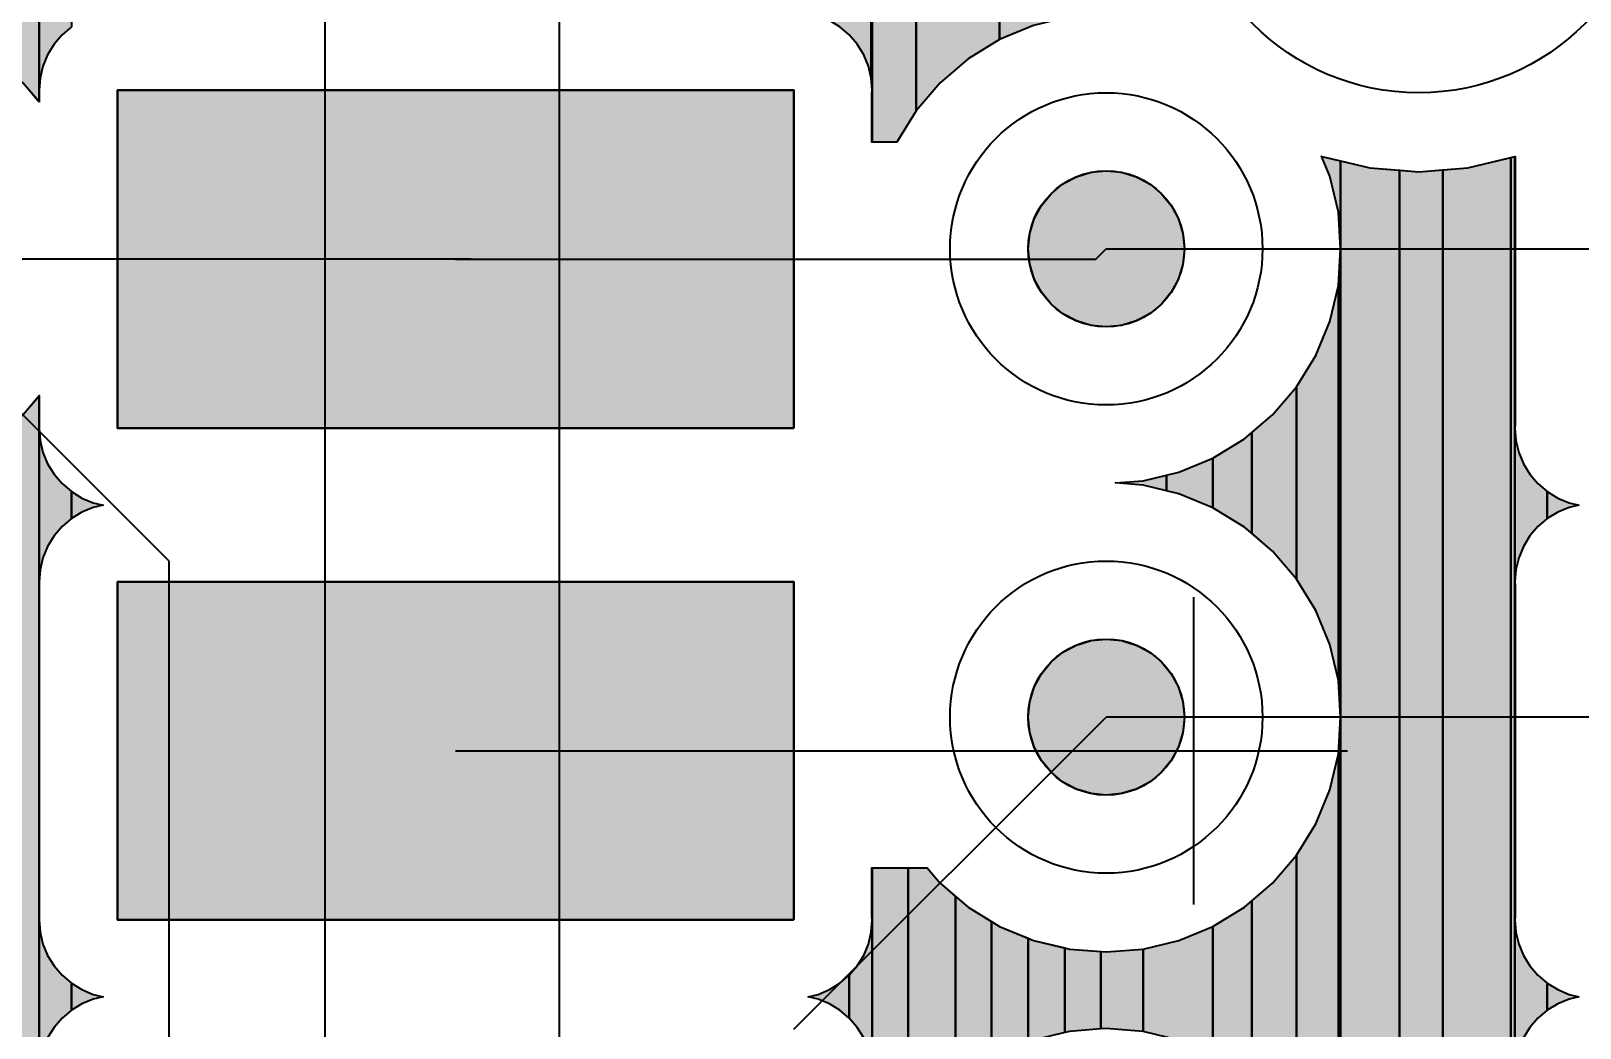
# Model space of a CAD drawing. Header units: millimetres. Extents: x 1.4 to 58.4, y 2.1 to 36.1.
# Drawn here: x 32.58 to 37.62, y 21.15 to 24.4 of the extents above; entities that cross this region are included whole.
import ezdxf

# ---------------------------------------------------------------- set-up
doc = ezdxf.new("R2010")
doc.units = ezdxf.units.MM
for name, color, linetype in [('bottom_copper', 7, 'Continuous'), ('bottom_silk', 7, 'Continuous'), ('drill_plated', 7, 'Continuous'), ('top_copper', 7, 'Continuous')]:
    doc.layers.add(name, color=color, linetype=linetype)

# ---------------------------------------------------------------- blocks, each defined once
blk = doc.blocks.new('Block8124')
at = {"layer": 'bottom_copper', "lineweight": 40}
for points in [[(1.6623, 20.701), (1.6552, 20.8206), (1.6272, 20.9372), (1.6003, 21.0022), (1.6014, 21.0017), (1.6623, 20.9871), (1.6623, 20.701)], [(1.8538, 14.95), (1.7702, 14.8137), (1.709, 14.6659), (1.6717, 14.5104), (1.6623, 14.3905), (1.6623, 20.9871), (1.7569, 20.9644), (1.8538, 20.9568), (1.8538, 14.95)], [(1.9944, 15.103), (1.9577, 15.0716), (1.8538, 14.95), (1.8538, 20.9568), (1.9163, 20.9519), (1.9944, 20.958), (1.9944, 15.103)], [(2.2156, 15.2591), (2.0793, 15.1755), (1.9944, 15.103), (1.9944, 20.958), (2.0757, 20.9644), (2.2156, 20.998), (2.2156, 15.2591)], [(2.2295, 15.2649), (2.2156, 15.2591), (2.2156, 20.998), (2.2295, 21.0013), (2.2295, 15.2649)], [(2.2303, 20.127), (2.2295, 20.117), (2.2295, 21.0013), (2.2303, 21.0015), (2.2303, 20.127)], [(1.6623, 19.177), (1.6552, 19.2966), (1.6552, 20.5814), (1.6623, 20.701), (1.6623, 19.177)], [(1.6552, 19.2966), (1.6272, 19.4132), (1.5813, 19.524), (1.5187, 19.6263), (1.5187, 20.2517), (1.5813, 20.354), (1.6272, 20.4648), (1.6552, 20.5814), (1.6552, 19.2966)], [(1.5187, 19.6263), (1.4408, 19.7175), (1.3732, 19.7752), (1.3732, 20.1028), (1.4408, 20.1605), (1.5187, 20.2517), (1.5187, 19.6263)], [(1.3732, 19.7752), (1.3496, 19.7954), (1.2473, 19.858), (1.2473, 20.02), (1.3496, 20.0826), (1.3732, 20.1028), (1.3732, 19.7752)], [(2.3345, 19.8231), (2.3041, 19.7972), (2.2782, 19.7668), (2.2573, 19.7327), (2.242, 19.6957), (2.2327, 19.6569), (2.2295, 19.617), (2.2295, 20.117), (2.2326, 20.0772), (2.242, 20.0383), (2.2573, 20.0013), (2.2782, 19.9672), (2.3041, 19.9368), (2.3345, 19.9109), (2.3345, 19.8231)], [(1.2473, 19.858), (1.1365, 19.9039), (1.0956, 19.9137), (1.0956, 19.9643), (1.1365, 19.9741), (1.2473, 20.02), (1.2473, 19.858)], [(1.0956, 19.9137), (1.0199, 19.9319), (0.9302, 19.939), (1.0199, 19.9461), (1.0956, 19.9643), (1.0956, 19.9137)], [(2.4056, 19.8593), (2.3686, 19.844), (2.3345, 19.8231), (2.3345, 19.9109), (2.3686, 19.89), (2.4056, 19.8747), (2.4376, 19.867), (2.4056, 19.8593)], [(2.2303, 18.527), (2.2295, 18.517), (2.2295, 19.617), (2.2303, 19.607), (2.2303, 18.527)], [(1.6623, 17.399), (1.6552, 17.5186), (1.6552, 19.0574), (1.6623, 19.177), (1.6623, 17.399)], [(1.6552, 17.5186), (1.6272, 17.6352), (1.5813, 17.746), (1.5187, 17.8483), (1.5187, 18.7277), (1.5813, 18.83), (1.6272, 18.9408), (1.6552, 19.0574), (1.6552, 17.5186)], [(1.5187, 17.8483), (1.4408, 17.9395), (1.3732, 17.9972), (1.3732, 18.5788), (1.4408, 18.6365), (1.5187, 18.7277), (1.5187, 17.8483)], [(0.1391, 18.517), (0.1383, 18.527), (0.1383, 18.686), (0.139, 18.686), (0.1391, 18.517)], [(0.2561, 17.848), (0.1391, 17.848), (0.1391, 18.686), (0.2561, 18.686), (0.2561, 17.848)], [(0.4101, 17.9825), (0.3598, 17.9395), (0.2819, 17.8483), (0.2561, 17.848), (0.2561, 18.686), (0.3176, 18.686), (0.3598, 18.6365), (0.4101, 18.5935), (0.4101, 17.9825)], [(0.5267, 18.0637), (0.451, 18.0174), (0.4101, 17.9825), (0.4101, 18.5935), (0.451, 18.5586), (0.5267, 18.5123), (0.5267, 18.0637)], [(1.3732, 17.9972), (1.3496, 18.0174), (1.2473, 18.08), (1.2473, 18.496), (1.3496, 18.5586), (1.3732, 18.5788), (1.3732, 17.9972)], [(0.1391, 18.017), (0.136, 18.0568), (0.1266, 18.0957), (0.1113, 18.1327), (0.0904, 18.1668), (0.0645, 18.1972), (0.0645, 18.3368), (0.0904, 18.3672), (0.1113, 18.4013), (0.1266, 18.4383), (0.1359, 18.4771), (0.1391, 18.517), (0.1391, 18.017)], [(0.6463, 18.1185), (0.5533, 18.08), (0.5267, 18.0637), (0.5267, 18.5123), (0.5533, 18.496), (0.6463, 18.4575), (0.6463, 18.1185)], [(1.2473, 18.08), (1.1365, 18.1259), (1.0199, 18.1539), (1.0199, 18.4221), (1.1365, 18.4501), (1.2473, 18.496), (1.2473, 18.08)], [(2.3345, 18.2231), (2.3041, 18.1972), (2.2782, 18.1668), (2.2573, 18.1327), (2.242, 18.0957), (2.2327, 18.0569), (2.2295, 18.017), (2.2295, 18.517), (2.2326, 18.4772), (2.242, 18.4383), (2.2573, 18.4013), (2.2782, 18.3672), (2.3041, 18.3368), (2.3345, 18.3109), (2.3345, 18.2231)], [(0.7659, 18.1503), (0.6641, 18.1259), (0.6463, 18.1185), (0.6463, 18.4575), (0.6641, 18.4501), (0.7659, 18.4257), (0.7659, 18.1503)], [(0.8825, 18.162), (0.7807, 18.1539), (0.7659, 18.1503), (0.7659, 18.4257), (0.7807, 18.4221), (0.8825, 18.414), (0.8825, 18.162)], [(1.0199, 18.1539), (0.9003, 18.1634), (0.8825, 18.162), (0.8825, 18.414), (0.9003, 18.4126), (1.0199, 18.4221), (1.0199, 18.1539)], [(0.0645, 18.1972), (0.0341, 18.2231), (0, 18.244), (-0.0367, 18.2592), (-0.069, 18.267), (-0.037, 18.2747), (0, 18.29), (0.0341, 18.3109), (0.0645, 18.3368), (0.0645, 18.1972)], [(2.4056, 18.2593), (2.3686, 18.244), (2.3345, 18.2231), (2.3345, 18.3109), (2.3686, 18.29), (2.4056, 18.2747), (2.4376, 18.267), (2.4056, 18.2593)]]:
    blk.add_hatch(color=7, dxfattribs=at).paths.add_polyline_path(points, flags=0)
at = {"layer": 'bottom_copper', "color": 7, "lineweight": 40}
for points in [[(1.6623, 20.701), (1.6552, 20.8206), (1.6272, 20.9372), (1.6003, 21.0022), (1.6014, 21.0017), (1.6623, 20.9871), (1.6623, 20.701)], [(1.8538, 14.95), (1.7702, 14.8137), (1.709, 14.6659), (1.6717, 14.5104), (1.6623, 14.3905), (1.6623, 20.9871), (1.7569, 20.9644), (1.8538, 20.9568), (1.8538, 14.95)], [(1.9944, 15.103), (1.9577, 15.0716), (1.8538, 14.95), (1.8538, 20.9568), (1.9163, 20.9519), (1.9944, 20.958), (1.9944, 15.103)], [(2.2156, 15.2591), (2.0793, 15.1755), (1.9944, 15.103), (1.9944, 20.958), (2.0757, 20.9644), (2.2156, 20.998), (2.2156, 15.2591)], [(2.2295, 15.2649), (2.2156, 15.2591), (2.2156, 20.998), (2.2295, 21.0013), (2.2295, 15.2649)], [(2.2303, 20.127), (2.2295, 20.117), (2.2295, 21.0013), (2.2303, 21.0015), (2.2303, 20.127)], [(1.6623, 19.177), (1.6552, 19.2966), (1.6552, 20.5814), (1.6623, 20.701), (1.6623, 19.177)], [(1.6552, 19.2966), (1.6272, 19.4132), (1.5813, 19.524), (1.5187, 19.6263), (1.5187, 20.2517), (1.5813, 20.354), (1.6272, 20.4648), (1.6552, 20.5814), (1.6552, 19.2966)], [(1.5187, 19.6263), (1.4408, 19.7175), (1.3732, 19.7752), (1.3732, 20.1028), (1.4408, 20.1605), (1.5187, 20.2517), (1.5187, 19.6263)], [(1.3732, 19.7752), (1.3496, 19.7954), (1.2473, 19.858), (1.2473, 20.02), (1.3496, 20.0826), (1.3732, 20.1028), (1.3732, 19.7752)], [(2.3345, 19.8231), (2.3041, 19.7972), (2.2782, 19.7668), (2.2573, 19.7327), (2.242, 19.6957), (2.2327, 19.6569), (2.2295, 19.617), (2.2295, 20.117), (2.2326, 20.0772), (2.242, 20.0383), (2.2573, 20.0013), (2.2782, 19.9672), (2.3041, 19.9368), (2.3345, 19.9109), (2.3345, 19.8231)], [(1.2473, 19.858), (1.1365, 19.9039), (1.0956, 19.9137), (1.0956, 19.9643), (1.1365, 19.9741), (1.2473, 20.02), (1.2473, 19.858)], [(1.0956, 19.9137), (1.0199, 19.9319), (0.9302, 19.939), (1.0199, 19.9461), (1.0956, 19.9643), (1.0956, 19.9137)], [(2.4056, 19.8593), (2.3686, 19.844), (2.3345, 19.8231), (2.3345, 19.9109), (2.3686, 19.89), (2.4056, 19.8747), (2.4376, 19.867), (2.4056, 19.8593)], [(2.2303, 18.527), (2.2295, 18.517), (2.2295, 19.617), (2.2303, 19.607), (2.2303, 18.527)], [(1.6623, 17.399), (1.6552, 17.5186), (1.6552, 19.0574), (1.6623, 19.177), (1.6623, 17.399)], [(1.6552, 17.5186), (1.6272, 17.6352), (1.5813, 17.746), (1.5187, 17.8483), (1.5187, 18.7277), (1.5813, 18.83), (1.6272, 18.9408), (1.6552, 19.0574), (1.6552, 17.5186)], [(1.5187, 17.8483), (1.4408, 17.9395), (1.3732, 17.9972), (1.3732, 18.5788), (1.4408, 18.6365), (1.5187, 18.7277), (1.5187, 17.8483)], [(0.1391, 18.517), (0.1383, 18.527), (0.1383, 18.686), (0.139, 18.686), (0.1391, 18.517)], [(0.2561, 17.848), (0.1391, 17.848), (0.1391, 18.686), (0.2561, 18.686), (0.2561, 17.848)], [(0.4101, 17.9825), (0.3598, 17.9395), (0.2819, 17.8483), (0.2561, 17.848), (0.2561, 18.686), (0.3176, 18.686), (0.3598, 18.6365), (0.4101, 18.5935), (0.4101, 17.9825)], [(0.5267, 18.0637), (0.451, 18.0174), (0.4101, 17.9825), (0.4101, 18.5935), (0.451, 18.5586), (0.5267, 18.5123), (0.5267, 18.0637)], [(1.3732, 17.9972), (1.3496, 18.0174), (1.2473, 18.08), (1.2473, 18.496), (1.3496, 18.5586), (1.3732, 18.5788), (1.3732, 17.9972)], [(0.1391, 18.017), (0.136, 18.0568), (0.1266, 18.0957), (0.1113, 18.1327), (0.0904, 18.1668), (0.0645, 18.1972), (0.0645, 18.3368), (0.0904, 18.3672), (0.1113, 18.4013), (0.1266, 18.4383), (0.1359, 18.4771), (0.1391, 18.517), (0.1391, 18.017)], [(0.6463, 18.1185), (0.5533, 18.08), (0.5267, 18.0637), (0.5267, 18.5123), (0.5533, 18.496), (0.6463, 18.4575), (0.6463, 18.1185)], [(1.2473, 18.08), (1.1365, 18.1259), (1.0199, 18.1539), (1.0199, 18.4221), (1.1365, 18.4501), (1.2473, 18.496), (1.2473, 18.08)], [(2.3345, 18.2231), (2.3041, 18.1972), (2.2782, 18.1668), (2.2573, 18.1327), (2.242, 18.0957), (2.2327, 18.0569), (2.2295, 18.017), (2.2295, 18.517), (2.2326, 18.4772), (2.242, 18.4383), (2.2573, 18.4013), (2.2782, 18.3672), (2.3041, 18.3368), (2.3345, 18.3109), (2.3345, 18.2231)], [(0.7659, 18.1503), (0.6641, 18.1259), (0.6463, 18.1185), (0.6463, 18.4575), (0.6641, 18.4501), (0.7659, 18.4257), (0.7659, 18.1503)], [(0.8825, 18.162), (0.7807, 18.1539), (0.7659, 18.1503), (0.7659, 18.4257), (0.7807, 18.4221), (0.8825, 18.414), (0.8825, 18.162)], [(1.0199, 18.1539), (0.9003, 18.1634), (0.8825, 18.162), (0.8825, 18.414), (0.9003, 18.4126), (1.0199, 18.4221), (1.0199, 18.1539)], [(0.0645, 18.1972), (0.0341, 18.2231), (0, 18.244), (-0.0367, 18.2592), (-0.069, 18.267), (-0.037, 18.2747), (0, 18.29), (0.0341, 18.3109), (0.0645, 18.3368), (0.0645, 18.1972)], [(2.4056, 18.2593), (2.3686, 18.244), (2.3345, 18.2231), (2.3345, 18.3109), (2.3686, 18.29), (2.4056, 18.2747), (2.4376, 18.267), (2.4056, 18.2593)]]:
    blk.add_lwpolyline(points, close=True, dxfattribs=at)
blk = doc.blocks.new('Block9741')
at = {"layer": 'bottom_copper', "lineweight": 40}
for points in [[(0.2819, -0.2937), (0.2193, -0.396), (0.1391, -0.396), (0.1391, 3.642), (0.1615, 3.642), (0.1734, 3.5928), (0.2193, 3.482), (0.2819, 3.3797), (0.2819, -0.2937)], [(0.1359, -0.1871), (0.1266, -0.1483), (0.1113, -0.1113), (0.0904, -0.0772), (0.0645, -0.0468), (0.0341, -0.0209), (0, 0), (0, 3.246), (0.0341, 3.2669), (0.0645, 3.2928), (0.0904, 3.3232), (0.1113, 3.3573), (0.1266, 3.3943), (0.1359, 3.4331), (0.1359, -0.1871)], [(0.1391, -0.227), (0.136, -0.1872), (0.1359, 3.4331), (0.1391, 3.473), (0.1391, -0.227)], [(0.5533, -0.062), (0.451, -0.1246), (0.3598, -0.2025), (0.2819, -0.2937), (0.2819, 3.3797), (0.3598, 3.2885), (0.451, 3.2106), (0.5533, 3.148), (0.5533, -0.062)], [(0.7807, 0.0119), (0.6641, -0.0161), (0.5533, -0.062), (0.5533, 3.148), (0.6641, 3.1021), (0.7807, 3.0741), (0.7807, 0.0119)], [(0.1391, -0.396), (0.1383, -0.396), (0.1383, -0.237), (0.1391, -0.227), (0.1391, -0.396)]]:
    blk.add_hatch(color=7, dxfattribs=at).paths.add_polyline_path(points, flags=0)
at = {"layer": 'bottom_copper', "color": 7, "lineweight": 40}
for points in [[(0.2819, -0.2937), (0.2193, -0.396), (0.1391, -0.396), (0.1391, 3.642), (0.1615, 3.642), (0.1734, 3.5928), (0.2193, 3.482), (0.2819, 3.3797), (0.2819, -0.2937)], [(0.1359, -0.1871), (0.1266, -0.1483), (0.1113, -0.1113), (0.0904, -0.0772), (0.0645, -0.0468), (0.0341, -0.0209), (0, 0), (0, 3.246), (0.0341, 3.2669), (0.0645, 3.2928), (0.0904, 3.3232), (0.1113, 3.3573), (0.1266, 3.3943), (0.1359, 3.4331), (0.1359, -0.1871)], [(0.1391, -0.227), (0.136, -0.1872), (0.1359, 3.4331), (0.1391, 3.473), (0.1391, -0.227)], [(0.5533, -0.062), (0.451, -0.1246), (0.3598, -0.2025), (0.2819, -0.2937), (0.2819, 3.3797), (0.3598, 3.2885), (0.451, 3.2106), (0.5533, 3.148), (0.5533, -0.062)], [(0.7807, 0.0119), (0.6641, -0.0161), (0.5533, -0.062), (0.5533, 3.148), (0.6641, 3.1021), (0.7807, 3.0741), (0.7807, 0.0119)], [(0.1391, -0.396), (0.1383, -0.396), (0.1383, -0.237), (0.1391, -0.227), (0.1391, -0.396)]]:
    blk.add_lwpolyline(points, close=True, dxfattribs=at)
blk = doc.blocks.new('Block11624')
at = {"layer": 'bottom_copper', "lineweight": 40}
for points in [[(4.4962, 21.1797), (4.4435, 21.2415), (4.3869, 21.2898), (4.3869, 32.385), (4.4962, 32.385), (4.4962, 21.1797)], [(4.6012, 21.4231), (4.5708, 21.3972), (4.5449, 21.3668), (4.524, 21.3327), (4.5087, 21.2957), (4.4994, 21.2569), (4.4962, 21.217), (4.4962, 24.917), (4.4993, 24.8772), (4.5087, 24.8383), (4.524, 24.8013), (4.5449, 24.7672), (4.5708, 24.7368), (4.6012, 24.7109), (4.6012, 21.4231)], [(4.497, 21.1788), (4.4962, 21.1797), (4.4962, 21.217), (4.497, 21.207), (4.497, 21.1788)], [(4.4962, 13.0484), (4.4452, 13.0445), (4.3869, 13.0305), (4.3869, 20.1122), (4.4435, 20.1605), (4.4962, 20.2223), (4.4962, 13.0484)], [(4.497, 20.127), (4.4962, 20.117), (4.4962, 20.2223), (4.497, 20.2232), (4.497, 20.127)], [(4.6012, 19.8231), (4.5708, 19.7972), (4.5449, 19.7668), (4.524, 19.7327), (4.5087, 19.6957), (4.4994, 19.6569), (4.4962, 19.617), (4.4962, 20.117), (4.4993, 20.0772), (4.5087, 20.0383), (4.524, 20.0013), (4.5449, 19.9672), (4.5708, 19.9368), (4.6012, 19.9109), (4.6012, 19.8231)], [(4.6723, 19.8593), (4.6353, 19.844), (4.6012, 19.8231), (4.6012, 19.9109), (4.6353, 19.89), (4.6723, 19.8747), (4.7043, 19.867), (4.6723, 19.8593)], [(4.497, 18.527), (4.4962, 18.517), (4.4962, 19.617), (4.497, 19.607), (4.497, 18.527)], [(4.6012, 18.2231), (4.5708, 18.1972), (4.5449, 18.1668), (4.524, 18.1327), (4.5087, 18.0957), (4.4994, 18.0569), (4.4962, 18.017), (4.4962, 18.517), (4.4993, 18.4772), (4.5087, 18.4383), (4.524, 18.4013), (4.5449, 18.3672), (4.5708, 18.3368), (4.6012, 18.3109), (4.6012, 18.2231)], [(4.6723, 18.2593), (4.6353, 18.244), (4.6012, 18.2231), (4.6012, 18.3109), (4.6353, 18.29), (4.6723, 18.2747), (4.7043, 18.267), (4.6723, 18.2593)]]:
    blk.add_hatch(color=7, dxfattribs=at).paths.add_polyline_path(points, flags=0)
at = {"layer": 'bottom_copper', "color": 7, "lineweight": 40}
for points in [[(4.4962, 21.1797), (4.4435, 21.2415), (4.3869, 21.2898), (4.3869, 32.385), (4.4962, 32.385), (4.4962, 21.1797)], [(4.6012, 21.4231), (4.5708, 21.3972), (4.5449, 21.3668), (4.524, 21.3327), (4.5087, 21.2957), (4.4994, 21.2569), (4.4962, 21.217), (4.4962, 24.917), (4.4993, 24.8772), (4.5087, 24.8383), (4.524, 24.8013), (4.5449, 24.7672), (4.5708, 24.7368), (4.6012, 24.7109), (4.6012, 21.4231)], [(4.497, 21.1788), (4.4962, 21.1797), (4.4962, 21.217), (4.497, 21.207), (4.497, 21.1788)], [(4.4962, 13.0484), (4.4452, 13.0445), (4.3869, 13.0305), (4.3869, 20.1122), (4.4435, 20.1605), (4.4962, 20.2223), (4.4962, 13.0484)], [(4.497, 20.127), (4.4962, 20.117), (4.4962, 20.2223), (4.497, 20.2232), (4.497, 20.127)], [(4.6012, 19.8231), (4.5708, 19.7972), (4.5449, 19.7668), (4.524, 19.7327), (4.5087, 19.6957), (4.4994, 19.6569), (4.4962, 19.617), (4.4962, 20.117), (4.4993, 20.0772), (4.5087, 20.0383), (4.524, 20.0013), (4.5449, 19.9672), (4.5708, 19.9368), (4.6012, 19.9109), (4.6012, 19.8231)], [(4.6723, 19.8593), (4.6353, 19.844), (4.6012, 19.8231), (4.6012, 19.9109), (4.6353, 19.89), (4.6723, 19.8747), (4.7043, 19.867), (4.6723, 19.8593)], [(4.497, 18.527), (4.4962, 18.517), (4.4962, 19.617), (4.497, 19.607), (4.497, 18.527)], [(4.6012, 18.2231), (4.5708, 18.1972), (4.5449, 18.1668), (4.524, 18.1327), (4.5087, 18.0957), (4.4994, 18.0569), (4.4962, 18.017), (4.4962, 18.517), (4.4993, 18.4772), (4.5087, 18.4383), (4.524, 18.4013), (4.5449, 18.3672), (4.5708, 18.3368), (4.6012, 18.3109), (4.6012, 18.2231)], [(4.6723, 18.2593), (4.6353, 18.244), (4.6012, 18.2231), (4.6012, 18.3109), (4.6353, 18.29), (4.6723, 18.2747), (4.7043, 18.267), (4.6723, 18.2593)]]:
    blk.add_lwpolyline(points, close=True, dxfattribs=at)

msp = doc.modelspace()

# ---------------------------------------------------------------- hatches: boundary and pattern name
at = {"layer": 'bottom_copper', "lineweight": 40}
for points in [[(35.06, 23.105), (32.86, 23.105), (32.86, 24.205), (35.06, 24.205), (35.06, 23.105)], [(36.3251, 23.6394), (36.3107, 23.5918), (36.2872, 23.5479), (36.2556, 23.5094), (36.2171, 23.4778), (36.1732, 23.4543), (36.1256, 23.4399), (36.076, 23.435), (36.0264, 23.4399), (35.9788, 23.4543), (35.9349, 23.4778), (35.8964, 23.5094), (35.8648, 23.5479), (35.8413, 23.5918), (35.8269, 23.6394), (35.822, 23.689), (35.8269, 23.7386), (35.8413, 23.7862), (35.8648, 23.8301), (35.8964, 23.8686), (35.9349, 23.9002), (35.9788, 23.9237), (36.0264, 23.9381), (36.076, 23.943), (36.1256, 23.9381), (36.1732, 23.9237), (36.2171, 23.9002), (36.2556, 23.8686), (36.2872, 23.8301), (36.3107, 23.7862), (36.3251, 23.7386), (36.33, 23.689), (36.3251, 23.6394)], [(35.06, 21.505), (32.86, 21.505), (32.86, 22.605), (35.06, 22.605), (35.06, 21.505)], [(36.3251, 22.1154), (36.3107, 22.0678), (36.2872, 22.0239), (36.2556, 21.9854), (36.2171, 21.9538), (36.1732, 21.9303), (36.1256, 21.9159), (36.076, 21.911), (36.0264, 21.9159), (35.9788, 21.9303), (35.9349, 21.9538), (35.8964, 21.9854), (35.8648, 22.0239), (35.8413, 22.0678), (35.8269, 22.1154), (35.822, 22.165), (35.8269, 22.2146), (35.8413, 22.2622), (35.8648, 22.3061), (35.8964, 22.3446), (35.9349, 22.3762), (35.9788, 22.3997), (36.0264, 22.4141), (36.076, 22.419), (36.1256, 22.4141), (36.1732, 22.3997), (36.2171, 22.3762), (36.2556, 22.3446), (36.2872, 22.3061), (36.3107, 22.2622), (36.3251, 22.2146), (36.33, 22.165), (36.3251, 22.1154)]]:
    msp.add_hatch(color=7, dxfattribs=at).paths.add_polyline_path(points, flags=0)
at = {"layer": 'drill_plated', "lineweight": 40}
for points in [[(36.3251, 23.6394), (36.3107, 23.5918), (36.2872, 23.5479), (36.2556, 23.5094), (36.2171, 23.4778), (36.1732, 23.4543), (36.1256, 23.4399), (36.076, 23.435), (36.0264, 23.4399), (35.9788, 23.4543), (35.9349, 23.4778), (35.8964, 23.5094), (35.8648, 23.5479), (35.8413, 23.5918), (35.8269, 23.6394), (35.822, 23.689), (35.8269, 23.7386), (35.8413, 23.7862), (35.8648, 23.8301), (35.8964, 23.8686), (35.9349, 23.9002), (35.9788, 23.9237), (36.0264, 23.9381), (36.076, 23.943), (36.1256, 23.9381), (36.1732, 23.9237), (36.2171, 23.9002), (36.2556, 23.8686), (36.2872, 23.8301), (36.3107, 23.7862), (36.3251, 23.7386), (36.33, 23.689), (36.3251, 23.6394)], [(36.3251, 22.1154), (36.3107, 22.0678), (36.2872, 22.0239), (36.2556, 21.9854), (36.2171, 21.9538), (36.1732, 21.9303), (36.1256, 21.9159), (36.076, 21.911), (36.0264, 21.9159), (35.9788, 21.9303), (35.9349, 21.9538), (35.8964, 21.9854), (35.8648, 22.0239), (35.8413, 22.0678), (35.8269, 22.1154), (35.822, 22.165), (35.8269, 22.2146), (35.8413, 22.2622), (35.8648, 22.3061), (35.8964, 22.3446), (35.9349, 22.3762), (35.9788, 22.3997), (36.0264, 22.4141), (36.076, 22.419), (36.1256, 22.4141), (36.1732, 22.3997), (36.2171, 22.3762), (36.2556, 22.3446), (36.2872, 22.3061), (36.3107, 22.2622), (36.3251, 22.2146), (36.33, 22.165), (36.3251, 22.1154)]]:
    msp.add_hatch(color=7, dxfattribs=at).paths.add_polyline_path(points, flags=0)
at = {"layer": 'top_copper', "lineweight": 40}
for points in [[(36.3251, 23.6394), (36.3107, 23.5918), (36.2872, 23.5479), (36.2556, 23.5094), (36.2171, 23.4778), (36.1732, 23.4543), (36.1256, 23.4399), (36.076, 23.435), (36.0264, 23.4399), (35.9788, 23.4543), (35.9349, 23.4778), (35.8964, 23.5094), (35.8648, 23.5479), (35.8413, 23.5918), (35.8269, 23.6394), (35.822, 23.689), (35.8269, 23.7386), (35.8413, 23.7862), (35.8648, 23.8301), (35.8964, 23.8686), (35.9349, 23.9002), (35.9788, 23.9237), (36.0264, 23.9381), (36.076, 23.943), (36.1256, 23.9381), (36.1732, 23.9237), (36.2171, 23.9002), (36.2556, 23.8686), (36.2872, 23.8301), (36.3107, 23.7862), (36.3251, 23.7386), (36.33, 23.689), (36.3251, 23.6394)], [(36.3251, 22.1154), (36.3107, 22.0678), (36.2872, 22.0239), (36.2556, 21.9854), (36.2171, 21.9538), (36.1732, 21.9303), (36.1256, 21.9159), (36.076, 21.911), (36.0264, 21.9159), (35.9788, 21.9303), (35.9349, 21.9538), (35.8964, 21.9854), (35.8648, 22.0239), (35.8413, 22.0678), (35.8269, 22.1154), (35.822, 22.165), (35.8269, 22.2146), (35.8413, 22.2622), (35.8648, 22.3061), (35.8964, 22.3446), (35.9349, 22.3762), (35.9788, 22.3997), (36.0264, 22.4141), (36.076, 22.419), (36.1256, 22.4141), (36.1732, 22.3997), (36.2171, 22.3762), (36.2556, 22.3446), (36.2872, 22.3061), (36.3107, 22.2622), (36.3251, 22.2146), (36.33, 22.165), (36.3251, 22.1154)]]:
    msp.add_hatch(color=7, dxfattribs=at).paths.add_polyline_path(points, flags=0)

# ---------------------------------------------------------------- linework, layer by layer
at = {"layer": 'bottom_copper', "color": 7, "lineweight": 40}
for p, q in [((32.6798, 24.3852), (32.6539, 24.3548)), ((32.7102, 24.4111), (32.6798, 24.3852)), ((35.2402, 24.3852), (35.2098, 24.4111)), ((35.2661, 24.3548), (35.2402, 24.3852)), ((35.8398, 24.4159), (35.729, 24.37)), ((32.6539, 24.3548), (32.633, 24.3207)), ((35.287, 24.3207), (35.2661, 24.3548)), ((35.729, 24.37), (35.6267, 24.3074)), ((32.6177, 24.2837), (32.6084, 24.2449)), ((32.633, 24.3207), (32.6177, 24.2837)), ((35.3023, 24.2837), (35.287, 24.3207)), ((35.3116, 24.2449), (35.3023, 24.2837)), ((35.6267, 24.3074), (35.5355, 24.2295)), ((32.6084, 24.2449), (32.6052, 24.205)), ((35.3117, 24.2448), (35.3116, 24.2449)), ((35.3148, 24.205), (35.3117, 24.2448)), ((32.606, 24.1668), (32.5525, 24.2295)), ((32.6052, 24.205), (32.606, 24.195)), ((32.606, 24.195), (32.606, 24.1668)), ((32.86, 24.205), (32.86, 23.105)), ((35.06, 24.205), (32.86, 24.205)), ((35.06, 23.105), (35.06, 24.205)), ((35.314, 24.195), (35.3148, 24.205)), ((35.314, 24.036), (35.314, 24.195)), ((35.5355, 24.2295), (35.4576, 24.1383)), ((35.4576, 24.1383), (35.395, 24.036)), ((35.395, 24.036), (35.314, 24.036)), ((36.8029, 23.9252), (36.776, 23.9902)), ((36.776, 23.9902), (36.7771, 23.9897)), ((36.7771, 23.9897), (36.9326, 23.9524)), ((37.2514, 23.9524), (37.406, 23.9895)), ((37.406, 23.9895), (37.406, 23.115)), ((36.9326, 23.9524), (37.092, 23.9399)), ((37.092, 23.9399), (37.2514, 23.9524)), ((36.8309, 23.8086), (36.8029, 23.9252)), ((36.838, 23.689), (36.8309, 23.8086)), ((36.042, 23.655), (36.076, 23.689)), ((36.8309, 23.5694), (36.838, 23.689)), ((34.01, 23.655), (32.046, 23.655)), ((33.96, 23.655), (36.042, 23.655)), ((36.8029, 23.4528), (36.8309, 23.5694)), ((36.757, 23.342), (36.8029, 23.4528)), ((36.6944, 23.2397), (36.757, 23.342)), ((36.6165, 23.1485), (36.6944, 23.2397)), ((32.5525, 23.1485), (32.606, 23.2112)), ((32.606, 23.2112), (32.606, 23.115)), ((36.5253, 23.0706), (36.6165, 23.1485)), ((32.606, 23.115), (32.6052, 23.105)), ((32.6052, 23.105), (32.6083, 23.0652)), ((32.86, 23.105), (35.06, 23.105)), ((37.406, 23.115), (37.4052, 23.105)), ((37.4052, 23.105), (37.4083, 23.0652)), ((32.6083, 23.0652), (32.6084, 23.0651)), ((32.6084, 23.0651), (32.6177, 23.0263)), ((32.6177, 23.0263), (32.633, 22.9893)), ((36.423, 23.008), (36.5253, 23.0706)), ((37.4083, 23.0652), (37.4084, 23.0651)), ((37.4084, 23.0651), (37.4177, 23.0263)), ((37.4177, 23.0263), (37.433, 22.9893)), ((32.633, 22.9893), (32.6539, 22.9552)), ((36.3122, 22.9621), (36.423, 23.008)), ((37.433, 22.9893), (37.4539, 22.9552)), ((32.6539, 22.9552), (32.6798, 22.9248)), ((32.6798, 22.9248), (32.7102, 22.8989)), ((36.1059, 22.927), (36.1956, 22.9341)), ((36.1956, 22.9199), (36.1059, 22.927)), ((36.1956, 22.9341), (36.3122, 22.9621)), ((37.4539, 22.9552), (37.4798, 22.9248)), ((37.4798, 22.9248), (37.5102, 22.8989)), ((32.7102, 22.8989), (32.7443, 22.878)), ((32.7443, 22.878), (32.7813, 22.8627)), ((36.3122, 22.8919), (36.1956, 22.9199)), ((36.423, 22.846), (36.3122, 22.8919)), ((37.5102, 22.8989), (37.5443, 22.878)), ((37.5443, 22.878), (37.5813, 22.8627)), ((32.7443, 22.832), (32.7102, 22.8111)), ((32.7813, 22.8473), (32.7443, 22.832)), ((32.7813, 22.8627), (32.8133, 22.855)), ((32.8133, 22.855), (32.7813, 22.8473)), ((36.5253, 22.7834), (36.423, 22.846)), ((37.5443, 22.832), (37.5102, 22.8111)), ((37.5813, 22.8473), (37.5443, 22.832)), ((37.5813, 22.8627), (37.6133, 22.855)), ((37.6133, 22.855), (37.5813, 22.8473)), ((32.6798, 22.7852), (32.6539, 22.7548)), ((32.7102, 22.8111), (32.6798, 22.7852)), ((36.6165, 22.7055), (36.5253, 22.7834)), ((37.4798, 22.7852), (37.4539, 22.7548)), ((37.5102, 22.8111), (37.4798, 22.7852)), ((32.6539, 22.7548), (32.633, 22.7207)), ((37.4539, 22.7548), (37.433, 22.7207)), ((32.6177, 22.6837), (32.6084, 22.6449)), ((32.633, 22.7207), (32.6177, 22.6837)), ((36.6944, 22.6143), (36.6165, 22.7055)), ((37.4177, 22.6837), (37.4084, 22.6449)), ((37.433, 22.7207), (37.4177, 22.6837)), ((32.6084, 22.6449), (32.6052, 22.605)), ((37.4084, 22.6449), (37.4052, 22.605)), ((32.6052, 22.605), (32.606, 22.595)), ((32.606, 22.595), (32.606, 21.515)), ((32.86, 22.605), (32.86, 21.505)), ((35.06, 22.605), (32.86, 22.605)), ((35.06, 21.505), (35.06, 22.605)), ((36.757, 22.512), (36.6944, 22.6143)), ((37.4052, 22.605), (37.406, 22.595)), ((37.406, 22.595), (37.406, 21.515)), ((36.8029, 22.4012), (36.757, 22.512)), ((36.8309, 22.2846), (36.8029, 22.4012)), ((36.838, 22.165), (36.8309, 22.2846)), ((35.966, 22.055), (36.076, 22.165)), ((36.8309, 22.0454), (36.838, 22.165)), ((33.96, 22.055), (35.966, 22.055)), ((36.8029, 21.9288), (36.8309, 22.0454)), ((36.757, 21.818), (36.8029, 21.9288)), ((36.6944, 21.7157), (36.757, 21.818)), ((36.6165, 21.6245), (36.6944, 21.7157)), ((35.314, 21.515), (35.314, 21.674)), ((35.314, 21.674), (35.4933, 21.674)), ((35.4933, 21.674), (35.5355, 21.6245)), ((35.5355, 21.6245), (35.6267, 21.5466)), ((36.5253, 21.5466), (36.6165, 21.6245)), ((32.606, 21.515), (32.6052, 21.505)), ((35.3148, 21.505), (35.314, 21.515)), ((35.6267, 21.5466), (35.729, 21.484)), ((36.423, 21.484), (36.5253, 21.5466)), ((37.406, 21.515), (37.4052, 21.505)), ((32.6052, 21.505), (32.6083, 21.4652)), ((32.6083, 21.4652), (32.6084, 21.4651)), ((32.6084, 21.4651), (32.6177, 21.4263)), ((32.86, 21.505), (35.06, 21.505)), ((35.3023, 21.4263), (35.3116, 21.4651)), ((35.3116, 21.4651), (35.3148, 21.505)), ((35.729, 21.484), (35.8398, 21.4381)), ((36.3122, 21.4381), (36.423, 21.484)), ((37.4052, 21.505), (37.4083, 21.4652)), ((37.4083, 21.4652), (37.4084, 21.4651)), ((37.4084, 21.4651), (37.4177, 21.4263)), ((32.6177, 21.4263), (32.633, 21.3893)), ((35.287, 21.3893), (35.3023, 21.4263)), ((35.8398, 21.4381), (35.9564, 21.4101)), ((36.1956, 21.4101), (36.3122, 21.4381)), ((37.4177, 21.4263), (37.433, 21.3893)), ((32.633, 21.3893), (32.6539, 21.3552)), ((35.2661, 21.3552), (35.287, 21.3893)), ((35.9564, 21.4101), (36.076, 21.4006)), ((36.076, 21.4006), (36.1956, 21.4101)), ((37.433, 21.3893), (37.4539, 21.3552)), ((32.6539, 21.3552), (32.6798, 21.3248)), ((32.6798, 21.3248), (32.7102, 21.2989)), ((35.2098, 21.2989), (35.2402, 21.3248)), ((35.2402, 21.3248), (35.2661, 21.3552)), ((37.4539, 21.3552), (37.4798, 21.3248)), ((37.4798, 21.3248), (37.5102, 21.2989)), ((32.7102, 21.2989), (32.7443, 21.278)), ((32.7443, 21.278), (32.7813, 21.2627)), ((32.7813, 21.2627), (32.8133, 21.255)), ((35.1067, 21.255), (35.1387, 21.2627)), ((35.1387, 21.2627), (35.1757, 21.278)), ((35.1757, 21.278), (35.2098, 21.2989)), ((37.5102, 21.2989), (37.5443, 21.278)), ((37.5443, 21.278), (37.5813, 21.2627)), ((37.5813, 21.2627), (37.6133, 21.255)), ((32.7102, 21.2111), (32.6798, 21.1852)), ((32.7443, 21.232), (32.7102, 21.2111)), ((32.7813, 21.2473), (32.7443, 21.232)), ((32.8133, 21.255), (32.7813, 21.2473)), ((35.1387, 21.2473), (35.1067, 21.255)), ((35.1757, 21.232), (35.1387, 21.2473)), ((35.2098, 21.2111), (35.1757, 21.232)), ((35.2402, 21.1852), (35.2098, 21.2111)), ((37.5102, 21.2111), (37.4798, 21.1852)), ((37.5443, 21.232), (37.5102, 21.2111)), ((37.5813, 21.2473), (37.5443, 21.232)), ((37.6133, 21.255), (37.5813, 21.2473)), ((32.6798, 21.1852), (32.6539, 21.1548)), ((35.2661, 21.1548), (35.2402, 21.1852)), ((37.4798, 21.1852), (37.4539, 21.1548)), ((32.6539, 21.1548), (32.633, 21.1207)), ((35.287, 21.1207), (35.2661, 21.1548)), ((37.4539, 21.1548), (37.433, 21.1207))]:
    msp.add_line(p, q, dxfattribs=at)
for points in [[(35.06, 23.105), (32.86, 23.105), (32.86, 24.205), (35.06, 24.205), (35.06, 23.105)], [(36.3251, 23.6394), (36.3107, 23.5918), (36.2872, 23.5479), (36.2556, 23.5094), (36.2171, 23.4778), (36.1732, 23.4543), (36.1256, 23.4399), (36.076, 23.435), (36.0264, 23.4399), (35.9788, 23.4543), (35.9349, 23.4778), (35.8964, 23.5094), (35.8648, 23.5479), (35.8413, 23.5918), (35.8269, 23.6394), (35.822, 23.689), (35.8269, 23.7386), (35.8413, 23.7862), (35.8648, 23.8301), (35.8964, 23.8686), (35.9349, 23.9002), (35.9788, 23.9237), (36.0264, 23.9381), (36.076, 23.943), (36.1256, 23.9381), (36.1732, 23.9237), (36.2171, 23.9002), (36.2556, 23.8686), (36.2872, 23.8301), (36.3107, 23.7862), (36.3251, 23.7386), (36.33, 23.689), (36.3251, 23.6394)], [(35.06, 21.505), (32.86, 21.505), (32.86, 22.605), (35.06, 22.605), (35.06, 21.505)], [(36.3251, 22.1154), (36.3107, 22.0678), (36.2872, 22.0239), (36.2556, 21.9854), (36.2171, 21.9538), (36.1732, 21.9303), (36.1256, 21.9159), (36.076, 21.911), (36.0264, 21.9159), (35.9788, 21.9303), (35.9349, 21.9538), (35.8964, 21.9854), (35.8648, 22.0239), (35.8413, 22.0678), (35.8269, 22.1154), (35.822, 22.165), (35.8269, 22.2146), (35.8413, 22.2622), (35.8648, 22.3061), (35.8964, 22.3446), (35.9349, 22.3762), (35.9788, 22.3997), (36.0264, 22.4141), (36.076, 22.419), (36.1256, 22.4141), (36.1732, 22.3997), (36.2171, 22.3762), (36.2556, 22.3446), (36.2872, 22.3061), (36.3107, 22.2622), (36.3251, 22.2146), (36.33, 22.165), (36.3251, 22.1154)]]:
    msp.add_lwpolyline(points, close=True, dxfattribs=at)
for centre, major_axis in [((37.092, 24.959), (0.762, 0)), ((36.076, 23.689), (0.508, 0)), ((36.076, 23.689), (0.254, 0)), ((36.076, 22.165), (0.508, 0)), ((36.076, 22.165), (0.254, 0))]:
    msp.add_ellipse(centre, major_axis=major_axis, ratio=1, dxfattribs=at)
at = {"layer": 'bottom_silk', "color": 7, "lineweight": 40}
for p, q in [((36.36, 22.555), (36.36, 21.555)), ((35.86, 22.055), (36.86, 22.055))]:
    msp.add_line(p, q, dxfattribs=at)
at = {"layer": 'drill_plated', "color": 7, "lineweight": 40}
for points in [[(36.3251, 23.6394), (36.3107, 23.5918), (36.2872, 23.5479), (36.2556, 23.5094), (36.2171, 23.4778), (36.1732, 23.4543), (36.1256, 23.4399), (36.076, 23.435), (36.0264, 23.4399), (35.9788, 23.4543), (35.9349, 23.4778), (35.8964, 23.5094), (35.8648, 23.5479), (35.8413, 23.5918), (35.8269, 23.6394), (35.822, 23.689), (35.8269, 23.7386), (35.8413, 23.7862), (35.8648, 23.8301), (35.8964, 23.8686), (35.9349, 23.9002), (35.9788, 23.9237), (36.0264, 23.9381), (36.076, 23.943), (36.1256, 23.9381), (36.1732, 23.9237), (36.2171, 23.9002), (36.2556, 23.8686), (36.2872, 23.8301), (36.3107, 23.7862), (36.3251, 23.7386), (36.33, 23.689), (36.3251, 23.6394)], [(36.3251, 22.1154), (36.3107, 22.0678), (36.2872, 22.0239), (36.2556, 21.9854), (36.2171, 21.9538), (36.1732, 21.9303), (36.1256, 21.9159), (36.076, 21.911), (36.0264, 21.9159), (35.9788, 21.9303), (35.9349, 21.9538), (35.8964, 21.9854), (35.8648, 22.0239), (35.8413, 22.0678), (35.8269, 22.1154), (35.822, 22.165), (35.8269, 22.2146), (35.8413, 22.2622), (35.8648, 22.3061), (35.8964, 22.3446), (35.9349, 22.3762), (35.9788, 22.3997), (36.0264, 22.4141), (36.076, 22.419), (36.1256, 22.4141), (36.1732, 22.3997), (36.2171, 22.3762), (36.2556, 22.3446), (36.2872, 22.3061), (36.3107, 22.2622), (36.3251, 22.2146), (36.33, 22.165), (36.3251, 22.1154)]]:
    msp.add_lwpolyline(points, close=True, dxfattribs=at)
for centre in [(36.076, 23.689), (36.076, 22.165)]:
    msp.add_ellipse(centre, major_axis=(0.254, 0), ratio=1, dxfattribs=at)
at = {"layer": 'top_copper', "color": 7, "lineweight": 40}
for p, q in [((33.536, 18.355), (33.536, 27.499)), ((34.298, 18.101), (34.298, 26.483)), ((33.028, 22.673), (32.012, 23.689)), ((36.076, 23.689), (43.726, 23.689)), ((33.028, 18.609), (33.028, 22.673)), ((35.06, 21.149), (36.076, 22.165)), ((40.394, 22.165), (36.076, 22.165))]:
    msp.add_line(p, q, dxfattribs=at)
for points in [[(36.3251, 23.6394), (36.3107, 23.5918), (36.2872, 23.5479), (36.2556, 23.5094), (36.2171, 23.4778), (36.1732, 23.4543), (36.1256, 23.4399), (36.076, 23.435), (36.0264, 23.4399), (35.9788, 23.4543), (35.9349, 23.4778), (35.8964, 23.5094), (35.8648, 23.5479), (35.8413, 23.5918), (35.8269, 23.6394), (35.822, 23.689), (35.8269, 23.7386), (35.8413, 23.7862), (35.8648, 23.8301), (35.8964, 23.8686), (35.9349, 23.9002), (35.9788, 23.9237), (36.0264, 23.9381), (36.076, 23.943), (36.1256, 23.9381), (36.1732, 23.9237), (36.2171, 23.9002), (36.2556, 23.8686), (36.2872, 23.8301), (36.3107, 23.7862), (36.3251, 23.7386), (36.33, 23.689), (36.3251, 23.6394)], [(36.3251, 22.1154), (36.3107, 22.0678), (36.2872, 22.0239), (36.2556, 21.9854), (36.2171, 21.9538), (36.1732, 21.9303), (36.1256, 21.9159), (36.076, 21.911), (36.0264, 21.9159), (35.9788, 21.9303), (35.9349, 21.9538), (35.8964, 21.9854), (35.8648, 22.0239), (35.8413, 22.0678), (35.8269, 22.1154), (35.822, 22.165), (35.8269, 22.2146), (35.8413, 22.2622), (35.8648, 22.3061), (35.8964, 22.3446), (35.9349, 22.3762), (35.9788, 22.3997), (36.0264, 22.4141), (36.076, 22.419), (36.1256, 22.4141), (36.1732, 22.3997), (36.2171, 22.3762), (36.2556, 22.3446), (36.2872, 22.3061), (36.3107, 22.2622), (36.3251, 22.2146), (36.33, 22.165), (36.3251, 22.1154)]]:
    msp.add_lwpolyline(points, close=True, dxfattribs=at)
for centre, major_axis in [((37.092, 24.959), (0.762, 0)), ((36.076, 23.689), (0.508, 0)), ((36.076, 23.689), (0.254, 0)), ((36.076, 22.165), (0.508, 0)), ((36.076, 22.165), (0.254, 0))]:
    msp.add_ellipse(centre, major_axis=major_axis, ratio=1, dxfattribs=at)

# ---------------------------------------------------------------- block references
at = {"layer": 'bottom_copper'}
for name, p in [('Block11624', (28.109, 2.988)), ('Block9741', (35.1757, 24.432)), ('Block8124', (35.1757, 2.988))]:
    msp.add_blockref(name, p, dxfattribs=at)

doc.saveas('drawing.dxf')
